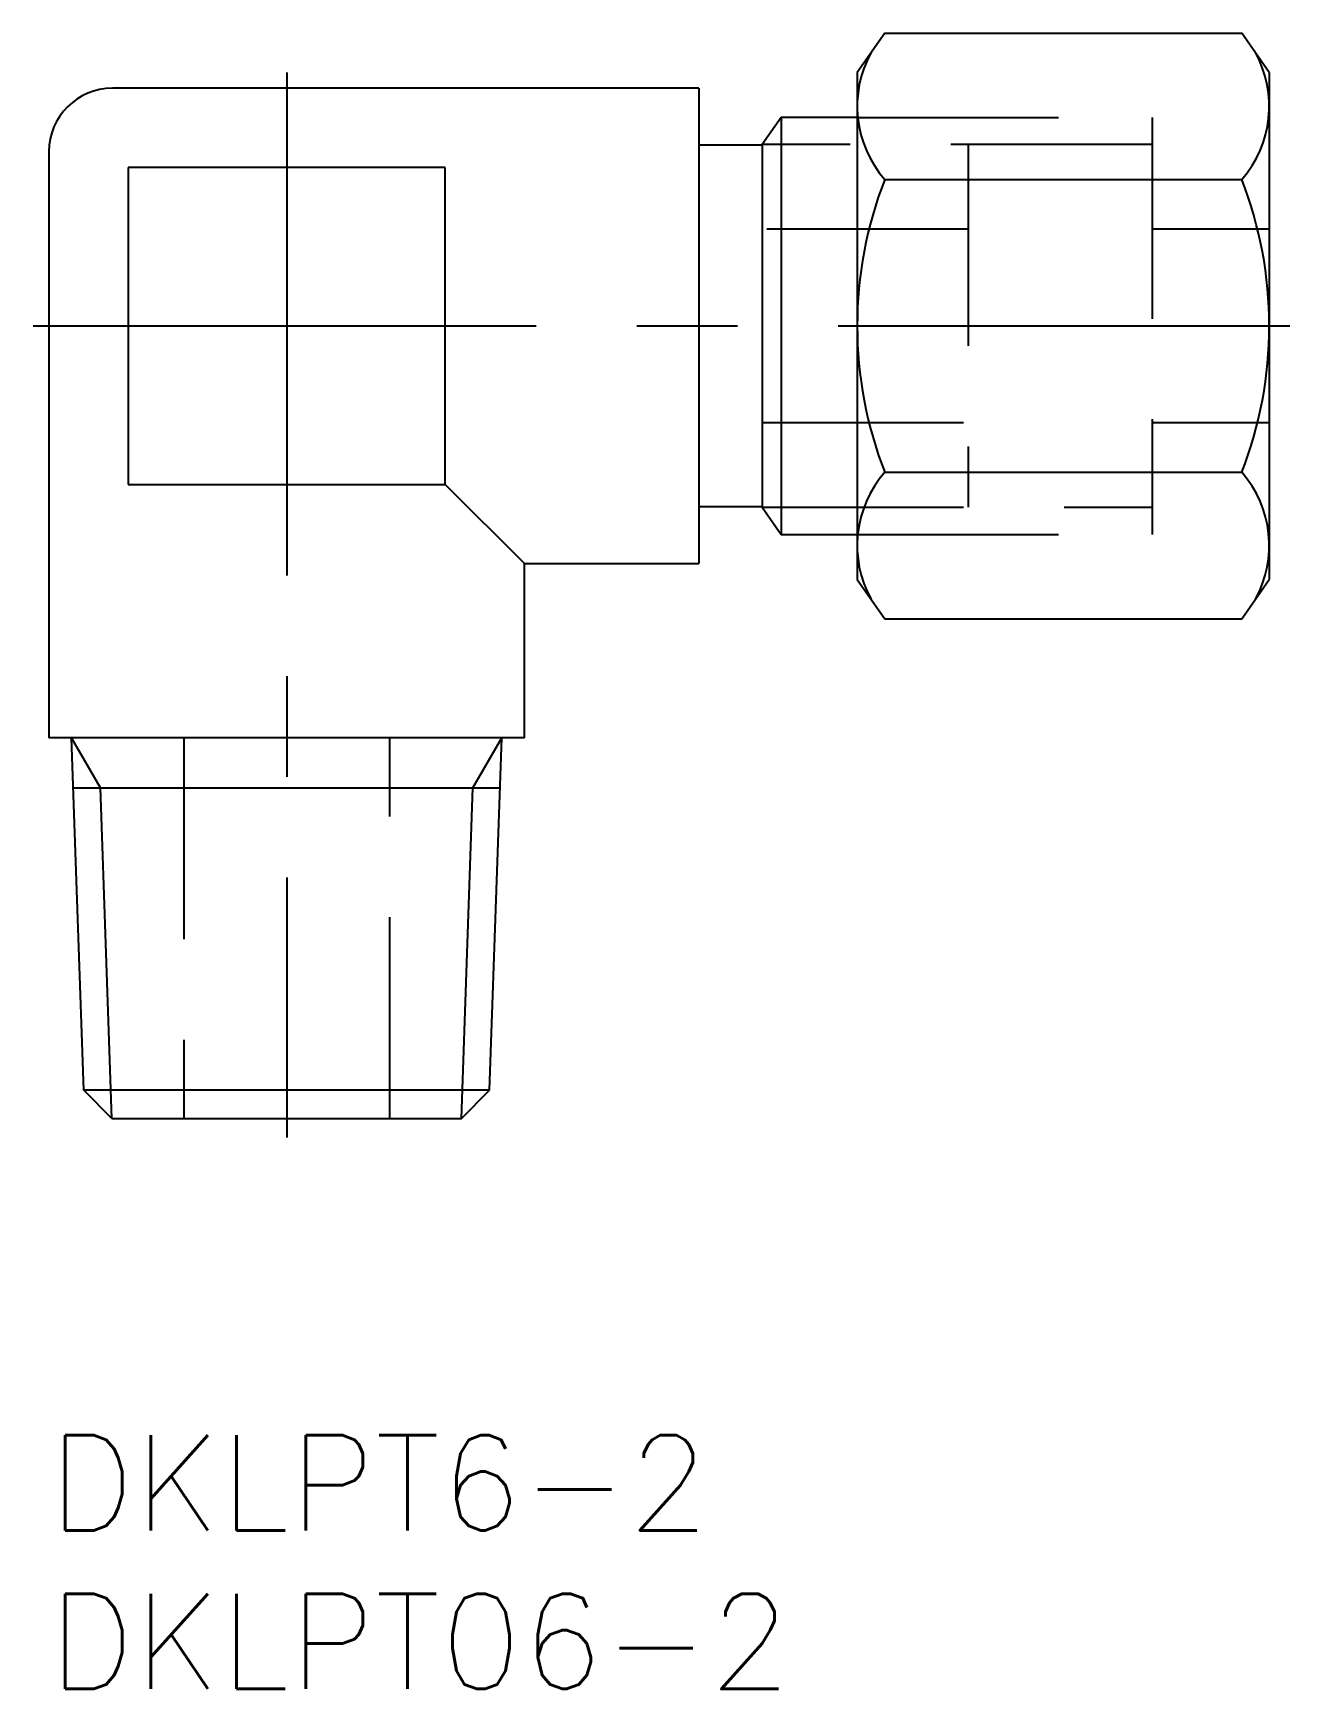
# Model space of a CAD drawing. Extents: x -0.5 to 39.2, y -8 to 44.2.
import ezdxf

# ---------------------------------------------------------------- set-up
doc = ezdxf.new("R2010")
doc.units = 0
doc.header["$LTSCALE"] = 0.5
doc.linetypes.add('CENTER', pattern=[50.8, 31.75, -6.35, 6.35, -6.35])
doc.linetypes.add('DASHED', pattern=[19.05, 12.7, -6.35])
for name, color, linetype in [('MSM_CENTER', 1, 'CENTER'), ('MSM_CONTINUOUS', 7, 'CONTINUOUS'), ('MSM_DASHED', 4, 'DASHED'), ('MSM_NARROW', 5, 'CONTINUOUS'), ('MSM_PART_NUMBER', 7, 'CONTINUOUS')]:
    doc.layers.add(name, color=color, linetype=linetype)
doc.styles.get("Standard").update_dxf_attribs({"font": 'txt.shx', "height": 1.5, "bigfont": 'bigfont.shx'})

# ---------------------------------------------------------------- blocks, each defined once
blk = doc.blocks.new('*U3')
at = {"layer": 'MSM_PART_NUMBER'}
blk.add_text('DKLPT6-2', height=3, dxfattribs=at).set_placement((0, -3))
blk = doc.blocks.new('*U4')
at = {"layer": 'MSM_PART_NUMBER'}
blk.add_text('DKLPT06-2', height=3, dxfattribs=at).set_placement((0, -8))

msp = doc.modelspace()

# ---------------------------------------------------------------- linework, layer by layer
at = {"layer": 'MSM_CENTER'}
for p, q in [((7.5, 43), (7.5, 9.4)), ((-0.5, 35), (39.15, 35))]:
    msp.add_line(p, q, dxfattribs=at)
at = {"layer": 'MSM_CONTINUOUS'}
for p, q in [((26.367, 44.238), (25.5, 43)), ((26.367, 44.238), (37.633, 44.238)), ((38.5, 43), (37.633, 44.238)), ((25.5, 43), (25.5, 27)), ((38.5, 43), (38.5, 27)), ((20.5, 42.5), (2, 42.5)), ((20.5, 42.5), (20.5, 27.5)), ((23.099, 41.578), (22.5, 40.722)), ((25.5, 41.578), (23.099, 41.578)), ((23.099, 41.578), (23.099, 28.422)), ((0, 40.5), (0, 22)), ((22.5, 40.7), (20.5, 40.7)), ((22.5, 40.722), (22.5, 29.277)), ((12.5, 40), (2.5, 40)), ((2.5, 40), (2.5, 30)), ((12.5, 30), (12.5, 40)), ((26.367, 39.619), (37.633, 39.619)), ((26.367, 30.381), (37.633, 30.381)), ((2.5, 30), (12.5, 30)), ((12.5, 30), (15, 27.5)), ((20.5, 29.3), (22.5, 29.3)), ((22.5, 29.277), (23.099, 28.422)), ((23.099, 28.422), (25.5, 28.422)), ((15, 22), (15, 27.5)), ((15, 27.5), (20.5, 27.5)), ((25.5, 27), (26.367, 25.762)), ((37.633, 25.762), (38.5, 27)), ((26.367, 25.762), (37.633, 25.762)), ((15, 22), (0, 22)), ((1.1, 10.887), (0.712, 22)), ((13.9, 10.887), (14.288, 22)), ((0.767, 20.422), (14.233, 20.422)), ((13.9, 10.887), (1.1, 10.887)), ((1.987, 10), (1.1, 10.887)), ((13.013, 10), (13.9, 10.887)), ((1.987, 10), (13.013, 10))]:
    msp.add_line(p, q, dxfattribs=at)
for centre, radius, start, end in [((29.011, 41.928), 3.511, 151.1362, 221.1362), ((34.989, 41.928), 3.511, 318.8638, 28.8638), ((2, 40.5), 2, 90, 180), ((38.242, 35), 12.742, 158.7474, 201.2526), ((25.758, 35), 12.742, 338.7474, 21.2526), ((29.011, 28.072), 3.511, 138.8638, 208.8638), ((34.989, 28.072), 3.511, 331.1362, 41.1362)]:
    msp.add_arc(centre, radius, start, end, dxfattribs=at)
at = {"layer": 'MSM_DASHED'}
for p, q in [((25.5, 41.578), (34.8, 41.578)), ((34.8, 41.578), (34.8, 28.422)), ((34.8, 40.722), (22.5, 40.722)), ((29, 40.722), (29, 29.277)), ((29, 38.05), (22.5, 38.05)), ((38.5, 38.05), (34.8, 38.05)), ((22.5, 31.95), (29, 31.95)), ((34.8, 31.95), (38.5, 31.95)), ((22.5, 29.277), (34.8, 29.277)), ((25.5, 28.422), (34.8, 28.422)), ((4.25, 22), (4.25, 10)), ((10.75, 10), (10.75, 22))]:
    msp.add_line(p, q, dxfattribs=at)
at = {"layer": 'MSM_NARROW'}
for p, q in [((1.623, 20.422), (0.712, 22)), ((13.377, 20.422), (14.288, 22)), ((1.987, 10), (1.623, 20.422)), ((13.013, 10), (13.377, 20.422))]:
    msp.add_line(p, q, dxfattribs=at)

# ---------------------------------------------------------------- block references
at = {"layer": 'MSM_CONTINUOUS'}
for name in ['*U3', '*U4']:
    msp.add_blockref(name, (0, 0), dxfattribs=at)

doc.saveas('drawing.dxf')
